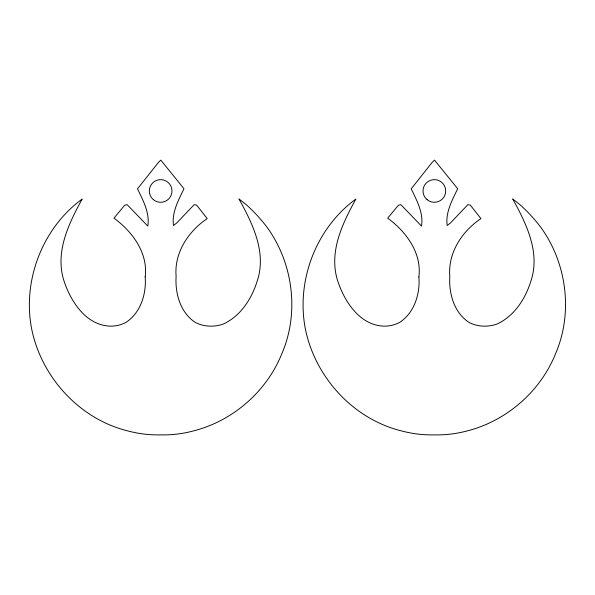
<?xml version="1.0" encoding="UTF-8"?>
<svg xmlns="http://www.w3.org/2000/svg" width="595" height="595" viewBox="0 0 595 595"><rect width="100%" height="100%" fill="white"/><g stroke="black" fill="none" stroke-linecap="round" stroke-linejoin="round"><path stroke-width="0.89" d="M145.18 276.876C146.548 293.87 140.651 312.911 125.768 322.55A33.588 33.588 0 0 1 110.506 326.172C85.911 325.458 70.478 301.234 63.732 280.104C55.045 251.603 68.767 223.512 82.169 199.042C42.691 227.9 22.617 279.65 31.416 327.674C40.802 376.598 79.172 419.021 127.873 430.929A116.085 116.085 0 0 0 160.65 434.871A116.085 116.085 0 0 0 193.42 430.929C232.794 420.963 266.62 391.577 281.785 353.861C299.62 312.673 293.127 262.745 266.634 226.695A164.309 164.309 0 0 0 246.464 204.851L238.945 198.916C252.637 223.616 266.962 252.719 257.077 281.435C251.573 299.01 240.551 316.071 223.37 324.03A37.061 37.061 0 0 1 205.163 325.71A33.588 33.588 0 0 1 195.524 322.55C180.419 312.858 174.975 293.476 176.113 276.407C174.045 252.949 188.288 231.269 207.216 218.618L196.633 205.119L194.178 204.658L176.812 222.902L173.502 225.49C171.546 212.556 178.574 200.009 183.974 188.727L160.814 160.129L158.59 162.227L137.482 188.86C143.038 200.225 149.947 213.04 147.813 226.078L127.174 204.687L124.719 205.216L113.972 218.157C132.373 231.581 148.222 252.964 145.18 276.876M418.887 276.876C420.256 293.87 414.358 312.911 399.476 322.55A33.588 33.588 0 0 1 384.214 326.172C359.618 325.458 344.185 301.234 337.439 280.104C328.752 251.603 342.475 223.512 355.877 199.042C316.399 227.9 296.325 279.65 305.123 327.674C314.51 376.598 352.88 419.021 401.58 430.929A116.085 116.085 0 0 0 434.35 434.871A116.085 116.085 0 0 0 467.127 430.929C506.501 420.963 540.327 391.577 555.492 353.861C573.327 312.673 566.834 262.745 540.342 226.695A164.309 164.309 0 0 0 520.171 204.851L512.652 198.916C526.344 223.616 540.669 252.719 530.777 281.435C525.281 299.01 514.259 316.071 497.078 324.03A37.061 37.061 0 0 1 478.871 325.71A33.588 33.588 0 0 1 469.232 322.55C454.126 312.858 448.682 293.476 449.82 276.407C447.745 252.949 461.995 231.269 480.924 218.618L470.34 205.119L467.878 204.658L450.519 222.902L447.209 225.49C445.253 212.556 452.282 200.009 457.681 188.727L434.521 160.129L432.29 162.227L411.19 188.86C416.738 200.225 423.655 213.04 421.52 226.078L400.881 204.687L398.427 205.216L387.68 218.157C406.08 231.581 421.929 252.964 418.887 276.876M427.069 199.652A11.335 11.335 0 0 0 445.514 192.944A11.335 11.335 0 0 0 430.475 180.322A11.335 11.335 0 0 0 427.069 199.652M153.361 199.652A11.335 11.335 0 0 0 171.806 192.944A11.335 11.335 0 0 0 156.768 180.322A11.335 11.335 0 0 0 153.361 199.652"/></g></svg>
